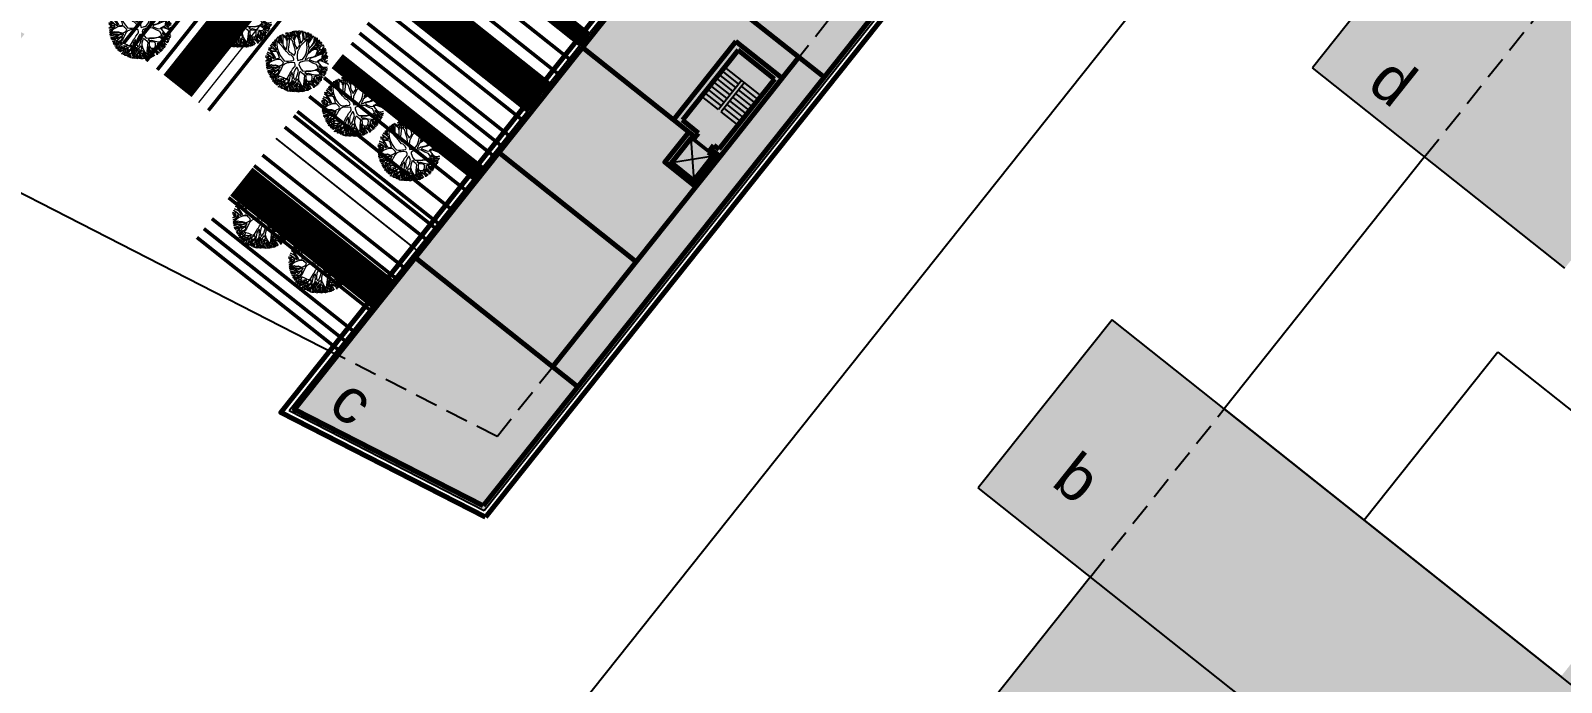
# Model space of a CAD drawing. Header units: metres. Extents: x -664657 to -643449, y -1076720 to -1062383.
# Drawn here: x -657629.3 to -657543.8, y -1068329.4 to -1068292.9 of the extents above; entities that cross this region are included whole.
import ezdxf

# ---------------------------------------------------------------- set-up
doc = ezdxf.new("R2010")
doc.units = ezdxf.units.M
doc.header["$LTSCALE"] = 0.1
doc.linetypes.add('DASHED', pattern=[19.05, 12.7, -6.35])
doc.layers.get('0').update_dxf_attribs({"color": 8, "lineweight": 9})
for name, color, linetype in [('AA_THER_KOMUNIKACE', 201, 'Continuous'), ('AA_THER_popis', 6, 'Continuous'), ('AA_THER_slabá', 4, 'Continuous'), ('AA_THER_srafy', 52, 'Continuous'), ('AA_THER_ZELEŇ', 53, 'Continuous'), ('AA_THER_čárkovaná', 5, 'DASHED')]:
    doc.layers.add(name, color=color, linetype=linetype)
doc.layers.add('AA_THER_silná', color=1, linetype='Continuous', lineweight=70)
doc.layers.add('AA_THER_STAFAZ', color=252, linetype='Continuous', lineweight=0)
doc.styles.get("Standard").update_dxf_attribs({"font": 'arial.ttf', "width": 0.8})

# ---------------------------------------------------------------- blocks, each defined once
blk = doc.blocks.new('A$C0C461CEA')
for p, q in [((-0.291, 0.473), (-0.326, 0.577)), ((-0.326, 0.577), (-0.279, 0.488)), ((-0.256, 0.522), (-0.284, 0.582)), ((-0.284, 0.582), (-0.25, 0.553)), ((-0.25, 0.553), (-0.251, 0.627)), ((-0.251, 0.627), (-0.205, 0.61)), ((-0.215, 0.587), (-0.164, 0.562)), ((-0.208, 0.57), (-0.215, 0.587)), ((-0.212, 0.536), (-0.208, 0.57)), ((-0.205, 0.61), (-0.205, 0.641)), ((-0.205, 0.641), (-0.143, 0.596)), ((-0.164, 0.562), (-0.163, 0.47)), ((-0.143, 0.596), (-0.108, 0.579)), ((-0.134, 0.562), (-0.138, 0.487)), ((-0.108, 0.579), (-0.136, 0.688)), ((-0.136, 0.688), (-0.031, 0.479)), ((-0.111, 0.544), (-0.134, 0.562)), ((-0.062, 0.681), (-0.084, 0.71)), ((-0.084, 0.71), (-0.025, 0.681)), ((0.086, 0.573), (-0.062, 0.681)), ((-0.025, 0.681), (-0.029, 0.73)), ((-0.029, 0.73), (-0.001, 0.656)), ((0.063, 0.606), (-0.009, 0.765)), ((-0.009, 0.765), (0.101, 0.706)), ((-0.001, 0.656), (0.063, 0.606)), ((0.049, 0.709), (0.1, 0.674)), ((0.071, 0.64), (0.049, 0.709)), ((0.115, 0.58), (0.071, 0.64)), ((0.141, 0.467), (0.086, 0.573)), ((0.101, 0.706), (0.094, 0.804)), ((0.094, 0.804), (0.195, 0.61)), ((0.1, 0.674), (0.148, 0.626)), ((0.154, 0.458), (0.115, 0.58)), ((0.214, 0.725), (0.134, 0.788)), ((0.134, 0.788), (0.212, 0.751)), ((0.148, 0.626), (0.198, 0.54)), ((0.191, 0.795), (0.205, 0.826)), ((0.231, 0.749), (0.191, 0.795)), ((0.195, 0.61), (0.214, 0.725)), ((0.205, 0.826), (0.247, 0.779)), ((0.212, 0.751), (0.231, 0.749)), ((0.212, 0.581), (0.226, 0.644)), ((0.236, 0.499), (0.212, 0.581)), ((0.226, 0.644), (0.236, 0.684)), ((0.236, 0.684), (0.278, 0.625)), ((0.247, 0.779), (0.283, 0.818)), ((0.256, 0.734), (0.28, 0.713)), ((0.257, 0.695), (0.256, 0.734)), ((0.272, 0.676), (0.257, 0.695)), ((0.278, 0.625), (0.267, 0.543)), ((0.291, 0.657), (0.272, 0.676)), ((0.283, 0.818), (0.273, 0.766)), ((0.273, 0.766), (0.303, 0.735)), ((0.28, 0.713), (0.29, 0.678)), ((0.29, 0.678), (0.291, 0.657)), ((0.298, 0.594), (0.316, 0.668)), ((0.299, 0.519), (0.298, 0.594)), ((0.359, 0.578), (0.299, 0.519)), ((0.303, 0.735), (0.335, 0.855)), ((0.316, 0.668), (0.354, 0.641)), ((0.392, 0.572), (0.318, 0.477)), ((0.335, 0.855), (0.332, 0.706)), ((0.332, 0.706), (0.398, 0.641)), ((0.354, 0.641), (0.373, 0.618)), ((0.373, 0.618), (0.359, 0.578)), ((0.448, 0.732), (0.381, 0.832)), ((0.381, 0.832), (0.473, 0.745)), ((0.469, 0.501), (0.392, 0.572)), ((0.398, 0.641), (0.448, 0.732)), ((0.419, 0.639), (0.417, 0.618)), ((0.417, 0.618), (0.449, 0.568)), ((0.438, 0.663), (0.419, 0.639)), ((0.471, 0.697), (0.438, 0.663)), ((0.449, 0.568), (0.492, 0.518)), ((0.483, 0.777), (0.463, 0.845)), ((0.463, 0.845), (0.503, 0.812)), ((0.482, 0.682), (0.471, 0.697)), ((0.473, 0.745), (0.483, 0.777)), ((0.492, 0.669), (0.482, 0.682)), ((0.49, 0.711), (0.491, 0.762)), ((0.505, 0.682), (0.49, 0.711)), ((0.491, 0.762), (0.519, 0.739)), ((0.503, 0.634), (0.492, 0.669)), ((0.503, 0.812), (0.541, 0.849)), ((0.512, 0.575), (0.503, 0.634)), ((0.518, 0.634), (0.505, 0.682)), ((0.511, 0.491), (0.512, 0.575)), ((0.519, 0.739), (0.518, 0.634)), ((0.541, 0.849), (0.523, 0.775)), ((0.523, 0.775), (0.552, 0.829)), ((0.53, 0.531), (0.539, 0.622)), ((0.539, 0.622), (0.547, 0.66)), ((0.544, 0.723), (0.568, 0.689)), ((0.547, 0.66), (0.544, 0.723)), ((0.552, 0.829), (0.55, 0.733)), ((0.55, 0.733), (0.572, 0.716)), ((0.562, 0.609), (0.551, 0.471)), ((0.568, 0.689), (0.562, 0.609)), ((0.572, 0.716), (0.592, 0.82)), ((0.581, 0.563), (0.574, 0.456)), ((0.6, 0.66), (0.581, 0.563)), ((0.592, 0.82), (0.599, 0.69)), ((0.599, 0.69), (0.656, 0.641)), ((0.629, 0.644), (0.6, 0.66)), ((0.732, 0.619), (0.623, 0.824)), ((0.623, 0.824), (0.721, 0.691)), ((0.699, 0.587), (0.629, 0.644)), ((0.656, 0.641), (0.716, 0.594)), ((0.735, 0.569), (0.699, 0.587)), ((0.716, 0.594), (0.732, 0.619)), ((0.721, 0.691), (0.725, 0.772)), ((0.725, 0.772), (0.739, 0.638)), ((0.736, 0.502), (0.735, 0.569)), ((0.739, 0.638), (0.773, 0.691)), ((0.756, 0.617), (0.75, 0.55)), ((0.785, 0.647), (0.756, 0.617)), ((0.773, 0.691), (0.762, 0.79)), ((0.762, 0.79), (0.78, 0.708)), ((0.78, 0.708), (0.782, 0.71)), ((0.782, 0.71), (0.826, 0.755)), ((0.811, 0.549), (0.785, 0.647)), ((0.826, 0.755), (0.807, 0.687)), ((0.807, 0.687), (0.84, 0.599)), ((0.84, 0.599), (0.888, 0.613)), ((1.024, 0.679), (0.847, 0.53)), ((0.888, 0.613), (0.897, 0.711)), ((0.897, 0.711), (0.915, 0.627)), ((0.915, 0.627), (1.024, 0.679)), ((1.039, 0.454), (1.103, 0.589)), ((1.103, 0.589), (1.074, 0.465)), ((1.137, 0.506), (1.166, 0.562)), ((1.166, 0.562), (1.164, 0.508)), ((-0.493, -0.002), (-0.644, 0.041)), ((-0.644, 0.041), (-0.485, 0.03)), ((-0.635, 0.101), (-0.551, 0.117)), ((-0.519, 0.086), (-0.635, 0.101)), ((-0.612, 0.165), (-0.577, 0.172)), ((-0.557, 0.142), (-0.612, 0.165)), ((-0.577, 0.172), (-0.583, 0.229)), ((-0.583, 0.229), (-0.536, 0.174)), ((-0.551, 0.117), (-0.557, 0.142)), ((-0.526, 0.187), (-0.556, 0.247)), ((-0.556, 0.247), (-0.505, 0.187)), ((-0.495, 0.221), (-0.55, 0.309)), ((-0.55, 0.309), (-0.495, 0.256)), ((-0.536, 0.174), (-0.526, 0.187)), ((-0.509, 0.126), (-0.526, 0.126)), ((-0.526, 0.126), (-0.492, 0.08)), ((-0.485, 0.03), (-0.519, 0.086)), ((-0.416, 0.057), (-0.509, 0.126)), ((-0.505, 0.187), (-0.335, 0.163)), ((-0.436, 0.238), (-0.503, 0.376)), ((-0.503, 0.376), (-0.397, 0.235)), ((-0.495, 0.256), (-0.436, 0.238)), ((-0.415, 0.205), (-0.495, 0.221)), ((-0.492, 0.08), (-0.453, 0.038)), ((-0.394, 0.371), (-0.482, 0.412)), ((-0.482, 0.412), (-0.394, 0.388)), ((-0.444, 0.15), (-0.46, 0.141)), ((-0.46, 0.141), (-0.318, -0.013)), ((-0.453, 0.038), (-0.411, 0.003)), ((-0.353, 0.149), (-0.444, 0.15)), ((-0.394, 0.388), (-0.424, 0.459)), ((-0.424, 0.459), (-0.372, 0.399)), ((-0.354, -0.026), (-0.416, 0.057)), ((-0.335, 0.163), (-0.415, 0.205)), ((-0.411, 0.003), (-0.354, -0.026)), ((-0.397, 0.235), (-0.263, 0.181)), ((-0.256, 0.32), (-0.394, 0.371)), ((-0.386, 0.487), (-0.377, 0.497)), ((-0.28, 0.452), (-0.386, 0.487)), ((-0.377, 0.497), (-0.291, 0.473)), ((-0.372, 0.399), (-0.265, 0.347)), ((-0.273, 0.155), (-0.353, 0.149)), ((-0.209, 0.421), (-0.28, 0.452)), ((-0.279, 0.488), (-0.209, 0.448)), ((-0.191, 0.121), (-0.273, 0.155)), ((-0.265, 0.347), (-0.176, 0.312)), ((-0.263, 0.181), (-0.194, 0.167)), ((-0.207, 0.472), (-0.256, 0.522)), ((-0.174, 0.275), (-0.256, 0.32)), ((-0.186, 0.48), (-0.212, 0.536)), ((-0.209, 0.448), (-0.207, 0.472)), ((-0.194, 0.381), (-0.209, 0.421)), ((-0.162, 0.346), (-0.194, 0.381)), ((-0.194, 0.167), (-0.145, 0.146)), ((-0.099, 0.096), (-0.191, 0.121)), ((-0.163, 0.47), (-0.186, 0.48)), ((-0.176, 0.312), (-0.162, 0.346)), ((-0.142, 0.224), (-0.174, 0.275)), ((-0.157, 0.436), (-0.114, 0.321)), ((-0.081, 0.391), (-0.157, 0.436)), ((-0.145, 0.146), (-0.114, 0.159)), ((-0.114, 0.159), (-0.142, 0.224)), ((-0.138, 0.487), (-0.095, 0.443)), ((-0.114, 0.321), (-0.04, 0.095)), ((-0.084, 0.536), (-0.111, 0.544)), ((-0.05, 0.048), (-0.099, 0.096)), ((-0.095, 0.443), (-0.013, 0.385)), ((-0.05, 0.471), (-0.084, 0.536)), ((0.012, 0.333), (-0.081, 0.391)), ((-0.013, 0.385), (-0.05, 0.471)), ((0, -0.086), (-0.05, 0.048)), ((-0.04, 0.095), (0.101, -0.11)), ((-0.031, 0.479), (0.019, 0.379)), ((0.154, 0.269), (0.012, 0.333)), ((0.019, 0.379), (0.096, 0.349)), ((0.096, 0.349), (0.175, 0.322)), ((0.175, 0.322), (0.141, 0.467)), ((0.193, 0.345), (0.154, 0.458)), ((0.266, 0.178), (0.154, 0.269)), ((0.24, 0.295), (0.193, 0.345)), ((0.198, 0.54), (0.234, 0.438)), ((0.234, 0.438), (0.258, 0.367)), ((0.281, 0.388), (0.236, 0.499)), ((0.308, 0.222), (0.24, 0.295)), ((0.258, 0.367), (0.296, 0.309)), ((0.364, 0.065), (0.266, 0.178)), ((0.267, 0.543), (0.281, 0.388)), ((0.296, 0.309), (0.308, 0.222)), ((0.314, 0.414), (0.309, 0.363)), ((0.309, 0.363), (0.334, 0.286)), ((0.318, 0.477), (0.314, 0.414)), ((0.334, 0.286), (0.348, 0.221)), ((0.348, 0.221), (0.354, 0.16)), ((0.354, 0.16), (0.409, 0.103)), ((0.435, -0.079), (0.364, 0.065)), ((0.409, 0.103), (0.439, 0.053)), ((0.439, 0.053), (0.476, 0.01)), ((0.532, 0.422), (0.469, 0.501)), ((0.476, 0.01), (0.498, 0.096)), ((0.485, 0.148), (0.513, 0.258)), ((0.498, 0.096), (0.485, 0.148)), ((0.492, 0.518), (0.511, 0.491)), ((0.513, 0.258), (0.54, 0.324)), ((0.588, 0.099), (0.514, -0.053)), ((0.551, 0.471), (0.53, 0.531)), ((0.54, 0.324), (0.532, 0.422)), ((0.534, 0.218), (0.533, 0.155)), ((0.533, 0.155), (0.567, 0.153)), ((0.551, 0.283), (0.534, 0.218)), ((0.571, 0.374), (0.551, 0.283)), ((0.567, 0.153), (0.619, 0.192)), ((0.574, 0.456), (0.571, 0.374)), ((0.726, 0.197), (0.588, 0.099)), ((0.619, 0.192), (0.694, 0.255)), ((0.694, 0.255), (0.731, 0.289)), ((0.834, 0.289), (0.726, 0.197)), ((0.731, 0.289), (0.76, 0.363)), ((0.738, 0.409), (0.736, 0.502)), ((0.76, 0.363), (0.738, 0.409)), ((0.75, 0.55), (0.759, 0.494)), ((0.759, 0.494), (0.811, 0.549)), ((0.772, 0.454), (0.768, 0.41)), ((0.768, 0.41), (0.8, 0.37)), ((0.847, 0.53), (0.772, 0.454)), ((0.8, 0.37), (0.955, 0.401)), ((0.992, 0.29), (0.834, 0.289)), ((0.943, 0.354), (0.922, 0.336)), ((0.922, 0.336), (0.992, 0.342)), ((0.934, -0.024), (0.985, 0.138)), ((0.983, 0.384), (0.943, 0.354)), ((0.955, 0.401), (1.039, 0.454)), ((0.99, 0.078), (0.966, -0.017)), ((1.022, 0.404), (0.983, 0.384)), ((0.985, 0.138), (0.99, 0.219)), ((0.99, 0.219), (0.992, 0.29)), ((1.029, 0.181), (0.99, 0.078)), ((0.992, 0.342), (1.008, 0.359)), ((1.008, 0.359), (1.022, 0.404)), ((1.019, 0.28), (1.014, 0.25)), ((1.014, 0.25), (1.022, 0.223)), ((1.04, 0.305), (1.019, 0.28)), ((1.022, 0.223), (1.057, 0.251)), ((1.054, 0.196), (1.029, 0.181)), ((1.065, 0.28), (1.04, 0.305)), ((1.06, 0.421), (1.046, 0.396)), ((1.046, 0.396), (1.046, 0.37)), ((1.046, 0.37), (1.102, 0.394)), ((1.161, 0.247), (1.054, 0.196)), ((1.057, 0.251), (1.11, 0.266)), ((1.085, 0.438), (1.06, 0.421)), ((1.064, -0.035), (1.15, 0.081)), ((1.084, 0.364), (1.065, 0.329)), ((1.065, 0.329), (1.216, 0.353)), ((1.11, 0.266), (1.065, 0.28)), ((1.074, 0.465), (1.137, 0.506)), ((1.151, 0.377), (1.084, 0.364)), ((1.117, 0.447), (1.085, 0.438)), ((1.115, 0.327), (1.094, 0.318)), ((1.094, 0.318), (1.123, 0.272)), ((1.102, 0.394), (1.117, 0.447)), ((1.157, 0.334), (1.115, 0.327)), ((1.123, 0.272), (1.221, 0.303)), ((1.154, 0.472), (1.142, 0.409)), ((1.142, 0.409), (1.193, 0.416)), ((1.15, 0.081), (1.193, 0.151)), ((1.216, 0.393), (1.151, 0.377)), ((1.213, 0.508), (1.154, 0.472)), ((1.223, 0.332), (1.157, 0.334)), ((1.207, 0.21), (1.161, 0.247)), ((1.164, 0.508), (1.213, 0.508)), ((1.221, 0.277), (1.173, 0.268)), ((1.173, 0.268), (1.209, 0.239)), ((1.184, 0.044), (1.176, -0.007)), ((1.242, 0.072), (1.184, 0.044)), ((1.201, 0.118), (1.192, 0.06)), ((1.192, 0.06), (1.242, 0.105)), ((1.193, 0.416), (1.206, 0.47)), ((1.193, 0.151), (1.207, 0.21)), ((1.249, 0.194), (1.201, 0.132)), ((1.201, 0.132), (1.201, 0.118)), ((1.206, 0.47), (1.232, 0.441)), ((1.209, 0.239), (1.221, 0.277)), ((1.216, 0.353), (1.216, 0.393)), ((1.221, 0.303), (1.223, 0.332)), ((1.232, 0.441), (1.276, 0.429)), ((1.265, 0.299), (1.236, 0.242)), ((1.236, 0.242), (1.263, 0.236)), ((1.276, 0.429), (1.239, 0.399)), ((1.239, 0.399), (1.239, 0.378)), ((1.239, 0.378), (1.266, 0.383)), ((1.242, 0.105), (1.277, 0.128)), ((1.297, 0.051), (1.242, 0.072)), ((1.268, 0.179), (1.249, 0.194)), ((1.263, 0.236), (1.379, 0.275)), ((1.336, 0.335), (1.265, 0.299)), ((1.266, 0.383), (1.281, 0.398)), ((1.314, 0.169), (1.268, 0.179)), ((1.308, 0.383), (1.275, 0.358)), ((1.275, 0.358), (1.336, 0.335)), ((1.294, 0.108), (1.276, 0.086)), ((1.276, 0.086), (1.305, 0.077)), ((1.277, 0.128), (1.319, 0.158)), ((1.281, 0.398), (1.308, 0.383)), ((1.411, 0.18), (1.289, 0.213)), ((1.289, 0.213), (1.317, 0.184)), ((1.327, 0.131), (1.294, 0.108)), ((1.347, 0.037), (1.297, 0.051)), ((1.379, 0.275), (1.301, 0.236)), ((1.301, 0.236), (1.411, 0.18)), ((1.305, 0.077), (1.384, 0.138)), ((1.319, 0.158), (1.314, 0.169)), ((1.317, 0.184), (1.443, 0.155)), ((1.367, 0.149), (1.327, 0.131)), ((1.443, 0.155), (1.34, 0.081)), ((1.34, 0.081), (1.406, 0.061)), ((1.386, 0.006), (1.347, 0.037)), ((1.384, 0.138), (1.367, 0.149)), ((1.367, -0.026), (1.386, 0.006)), ((1.421, 0.016), (1.398, -0.011)), ((1.406, 0.061), (1.454, 0.109)), ((1.495, 0.013), (1.421, 0.016)), ((1.454, 0.109), (1.431, 0.05)), ((1.431, 0.05), (1.495, 0.013)), ((-0.722, -0.374), (-0.67, -0.354)), ((-0.605, -0.381), (-0.722, -0.374)), ((-0.721, -0.288), (-0.583, -0.227)), ((-0.67, -0.354), (-0.721, -0.288)), ((-0.671, -0.512), (-0.715, -0.477)), ((-0.715, -0.477), (-0.643, -0.483)), ((-0.705, -0.422), (-0.705, -0.403)), ((-0.705, -0.403), (-0.475, -0.468)), ((-0.602, -0.457), (-0.705, -0.422)), ((-0.701, -0.157), (-0.672, -0.144)), ((-0.634, -0.167), (-0.701, -0.157)), ((-0.672, -0.144), (-0.697, -0.115)), ((-0.697, -0.115), (-0.649, -0.134)), ((-0.697, -0.539), (-0.671, -0.512)), ((-0.651, -0.541), (-0.697, -0.539)), ((-0.599, -0.118), (-0.687, -0.081)), ((-0.687, -0.081), (-0.582, -0.108)), ((-0.508, -0.101), (-0.659, -0.004)), ((-0.659, -0.004), (-0.5, -0.057)), ((-0.49, -0.229), (-0.658, -0.302)), ((-0.658, -0.302), (-0.588, -0.343)), ((-0.643, -0.564), (-0.651, -0.541)), ((-0.649, -0.134), (-0.599, -0.118)), ((-0.643, -0.483), (-0.602, -0.457)), ((-0.583, -0.227), (-0.634, -0.167)), ((-0.561, -0.129), (-0.611, -0.142)), ((-0.611, -0.142), (-0.575, -0.175)), ((-0.562, -0.478), (-0.608, -0.497)), ((-0.608, -0.497), (-0.603, -0.545)), ((-0.429, -0.459), (-0.605, -0.381)), ((-0.603, -0.545), (-0.555, -0.54)), ((-0.588, -0.343), (-0.459, -0.411)), ((-0.582, -0.108), (-0.544, -0.105)), ((-0.575, -0.175), (-0.552, -0.204)), ((-0.439, -0.537), (-0.569, -0.566)), ((-0.528, -0.49), (-0.562, -0.478)), ((-0.519, -0.137), (-0.561, -0.129)), ((-0.555, -0.54), (-0.523, -0.534)), ((-0.552, -0.204), (-0.506, -0.197)), ((-0.544, -0.105), (-0.508, -0.101)), ((-0.5, -0.512), (-0.528, -0.49)), ((-0.523, -0.534), (-0.5, -0.512)), ((-0.491, -0.179), (-0.519, -0.137)), ((-0.506, -0.197), (-0.448, -0.22)), ((-0.5, -0.057), (-0.412, -0.054)), ((-0.412, -0.054), (-0.493, -0.002)), ((-0.33, -0.078), (-0.491, -0.12)), ((-0.491, -0.12), (-0.481, -0.145)), ((-0.444, -0.203), (-0.491, -0.179)), ((-0.465, -0.267), (-0.49, -0.229)), ((-0.481, -0.145), (-0.435, -0.149)), ((-0.475, -0.468), (-0.429, -0.459)), ((-0.431, -0.251), (-0.465, -0.267)), ((-0.459, -0.411), (-0.383, -0.446)), ((-0.448, -0.22), (-0.444, -0.203)), ((-0.274, -0.489), (-0.439, -0.537)), ((-0.435, -0.149), (-0.35, -0.207)), ((-0.402, -0.266), (-0.431, -0.251)), ((-0.281, -0.328), (-0.402, -0.266)), ((-0.383, -0.446), (-0.284, -0.456)), ((-0.35, -0.207), (-0.2, -0.314)), ((-0.208, -0.104), (-0.33, -0.078)), ((-0.318, -0.013), (-0.221, -0.06)), ((-0.284, -0.456), (-0.182, -0.436)), ((-0.167, -0.411), (-0.281, -0.328)), ((-0.099, -0.448), (-0.274, -0.489)), ((-0.221, -0.06), (-0.118, -0.072)), ((-0.023, -0.134), (-0.208, -0.104)), ((-0.2, -0.314), (-0.141, -0.358)), ((-0.182, -0.436), (-0.167, -0.411)), ((-0.141, -0.358), (-0.098, -0.387)), ((-0.118, -0.072), (-0.051, -0.067)), ((0.06, -0.41), (-0.099, -0.448)), ((-0.098, -0.387), (-0.025, -0.371)), ((-0.051, -0.067), (0, -0.086)), ((-0.025, -0.371), (0.046, -0.318)), ((0.101, -0.19), (-0.023, -0.134)), ((0.046, -0.318), (0.128, -0.29)), ((0.101, -0.37), (0.06, -0.41)), ((0.101, -0.11), (0.215, -0.18)), ((0.147, -0.271), (0.101, -0.19)), ((0.202, -0.337), (0.101, -0.37)), ((0.128, -0.29), (0.147, -0.271)), ((0.284, -0.347), (0.202, -0.337)), ((0.215, -0.18), (0.302, -0.23)), ((0.215, -0.623), (0.252, -0.551)), ((0.252, -0.551), (0.271, -0.484)), ((0.271, -0.484), (0.295, -0.448)), ((0.301, -0.364), (0.284, -0.347)), ((0.295, -0.448), (0.313, -0.389)), ((0.313, -0.389), (0.301, -0.364)), ((0.302, -0.23), (0.386, -0.241)), ((0.348, -0.481), (0.309, -0.559)), ((0.414, -0.386), (0.348, -0.481)), ((0.386, -0.241), (0.412, -0.157)), ((0.412, -0.132), (0.435, -0.079)), ((0.412, -0.157), (0.412, -0.132)), ((0.482, -0.404), (0.414, -0.386)), ((0.518, -0.429), (0.482, -0.404)), ((0.514, -0.053), (0.492, -0.182)), ((0.492, -0.182), (0.493, -0.246)), ((0.493, -0.246), (0.533, -0.274)), ((0.544, -0.477), (0.518, -0.429)), ((0.533, -0.274), (0.71, -0.29)), ((0.574, -0.561), (0.544, -0.477)), ((0.601, -0.382), (0.587, -0.408)), ((0.587, -0.408), (0.628, -0.487)), ((0.66, -0.39), (0.601, -0.382)), ((0.628, -0.487), (0.7, -0.576)), ((0.74, -0.406), (0.66, -0.39)), ((0.71, -0.29), (0.814, -0.262)), ((0.768, -0.431), (0.74, -0.406)), ((0.831, -0.489), (0.768, -0.431)), ((0.773, -0.347), (0.846, -0.329)), ((0.833, -0.407), (0.773, -0.347)), ((0.814, -0.262), (0.864, -0.159)), ((0.885, -0.552), (0.831, -0.489)), ((0.896, -0.469), (0.833, -0.407)), ((0.846, -0.329), (0.914, -0.295)), ((0.864, -0.159), (0.934, -0.024)), ((0.927, -0.618), (0.885, -0.552)), ((0.987, -0.527), (0.896, -0.469)), ((0.908, -0.119), (0.897, -0.15)), ((0.897, -0.15), (0.901, -0.228)), ((0.901, -0.228), (0.946, -0.198)), ((0.966, -0.017), (0.908, -0.119)), ((0.914, -0.295), (0.987, -0.292)), ((0.946, -0.198), (0.973, -0.127)), ((0.973, -0.127), (1.064, -0.035)), ((1.009, -0.187), (0.98, -0.225)), ((0.98, -0.225), (1.12, -0.297)), ((0.987, -0.292), (1.076, -0.35)), ((1.063, -0.541), (0.987, -0.527)), ((1.026, -0.151), (1.009, -0.187)), ((1.084, -0.067), (1.026, -0.151)), ((1.084, -0.55), (1.063, -0.541)), ((1.076, -0.35), (1.146, -0.402)), ((1.138, -0.047), (1.084, -0.067)), ((1.24, -0.542), (1.084, -0.55)), ((1.12, -0.297), (1.208, -0.294)), ((1.322, -0.346), (1.122, -0.328)), ((1.122, -0.328), (1.314, -0.377)), ((1.225, -0.095), (1.138, -0.047)), ((1.146, -0.366), (1.331, -0.398)), ((1.205, -0.406), (1.146, -0.366)), ((1.146, -0.402), (1.247, -0.462)), ((1.271, -0.556), (1.173, -0.572)), ((1.176, -0.007), (1.277, -0.02)), ((1.293, -0.438), (1.205, -0.406)), ((1.208, -0.294), (1.276, -0.187)), ((1.271, -0.153), (1.225, -0.095)), ((1.231, -0.04), (1.321, -0.091)), ((1.289, -0.041), (1.231, -0.04)), ((1.328, -0.531), (1.24, -0.542)), ((1.247, -0.462), (1.328, -0.531)), ((1.287, -0.212), (1.256, -0.26)), ((1.256, -0.26), (1.262, -0.288)), ((1.262, -0.288), (1.356, -0.236)), ((1.276, -0.187), (1.271, -0.153)), ((1.32, -0.545), (1.271, -0.556)), ((1.277, -0.02), (1.367, -0.026)), ((1.324, -0.116), (1.277, -0.096)), ((1.277, -0.096), (1.303, -0.157)), ((1.318, -0.192), (1.287, -0.212)), ((1.346, -0.047), (1.289, -0.041)), ((1.35, -0.423), (1.293, -0.438)), ((1.394, -0.229), (1.298, -0.308)), ((1.298, -0.308), (1.389, -0.301)), ((1.303, -0.157), (1.324, -0.116)), ((1.308, -0.455), (1.382, -0.454)), ((1.323, -0.478), (1.308, -0.455)), ((1.314, -0.377), (1.526, -0.421)), ((1.356, -0.236), (1.318, -0.192)), ((1.362, -0.62), (1.32, -0.545)), ((1.321, -0.091), (1.346, -0.047)), ((1.436, -0.382), (1.322, -0.346)), ((1.367, -0.498), (1.323, -0.478)), ((1.331, -0.398), (1.35, -0.423)), ((1.347, -0.14), (1.333, -0.161)), ((1.333, -0.161), (1.36, -0.194)), ((1.439, -0.334), (1.334, -0.329)), ((1.334, -0.329), (1.521, -0.375)), ((1.374, -0.053), (1.346, -0.093)), ((1.346, -0.093), (1.374, -0.091)), ((1.368, -0.148), (1.347, -0.14)), ((1.374, -0.091), (1.353, -0.129)), ((1.353, -0.129), (1.41, -0.147)), ((1.36, -0.194), (1.389, -0.194)), ((1.492, -0.575), (1.361, -0.539)), ((1.361, -0.539), (1.376, -0.585)), ((1.403, -0.475), (1.367, -0.498)), ((1.4, -0.166), (1.368, -0.148)), ((1.514, -0.029), (1.374, -0.053)), ((1.526, -0.421), (1.375, -0.412)), ((1.375, -0.412), (1.53, -0.449)), ((1.382, -0.454), (1.403, -0.475)), ((1.389, -0.194), (1.421, -0.179)), ((1.389, -0.301), (1.527, -0.295)), ((1.476, -0.191), (1.394, -0.229)), ((1.434, -0.521), (1.395, -0.521)), ((1.395, -0.521), (1.492, -0.575)), ((1.398, -0.011), (1.514, -0.029)), ((1.421, -0.179), (1.4, -0.166)), ((1.41, -0.147), (1.519, -0.094)), ((1.53, -0.449), (1.415, -0.452)), ((1.415, -0.452), (1.445, -0.477)), ((1.519, -0.094), (1.431, -0.145)), ((1.431, -0.145), (1.486, -0.17)), ((1.485, -0.543), (1.434, -0.521)), ((1.521, -0.375), (1.436, -0.382)), ((1.513, -0.369), (1.439, -0.334)), ((1.445, -0.477), (1.505, -0.474)), ((1.541, -0.201), (1.476, -0.191)), ((1.505, -0.474), (1.477, -0.522)), ((1.477, -0.522), (1.485, -0.543)), ((1.486, -0.17), (1.527, -0.148)), ((1.527, -0.295), (1.496, -0.321)), ((1.496, -0.321), (1.528, -0.358)), ((1.527, -0.148), (1.511, -0.184)), ((1.511, -0.184), (1.541, -0.201)), ((1.528, -0.358), (1.513, -0.369)), ((-0.537, -0.67), (-0.676, -0.63)), ((-0.676, -0.63), (-0.569, -0.633)), ((-0.67, -0.585), (-0.643, -0.564)), ((-0.628, -0.583), (-0.67, -0.585)), ((-0.639, -0.698), (-0.537, -0.67)), ((-0.507, -0.691), (-0.639, -0.698)), ((-0.569, -0.633), (-0.628, -0.583)), ((-0.54, -0.767), (-0.622, -0.732)), ((-0.622, -0.732), (-0.532, -0.735)), ((-0.483, -0.76), (-0.59, -0.822)), ((-0.59, -0.822), (-0.54, -0.767)), ((-0.569, -0.566), (-0.571, -0.578)), ((-0.571, -0.578), (-0.503, -0.638)), ((-0.568, -0.862), (-0.416, -0.81)), ((-0.457, -0.859), (-0.568, -0.862)), ((-0.532, -0.735), (-0.456, -0.699)), ((-0.519, -0.958), (-0.457, -0.859)), ((-0.458, -0.964), (-0.519, -0.958)), ((-0.456, -0.699), (-0.507, -0.691)), ((-0.503, -0.638), (-0.373, -0.687)), ((-0.374, -0.724), (-0.483, -0.76)), ((-0.463, -0.909), (-0.469, -0.936)), ((-0.469, -0.936), (-0.415, -0.93)), ((-0.446, -0.892), (-0.463, -0.909)), ((-0.456, -0.999), (-0.458, -0.964)), ((-0.402, -0.959), (-0.456, -0.999)), ((-0.388, -0.824), (-0.446, -0.892)), ((-0.416, -0.81), (-0.302, -0.746)), ((-0.415, -0.93), (-0.381, -0.913)), ((-0.275, -0.955), (-0.402, -0.959)), ((-0.396, -1.075), (-0.275, -0.955)), ((-0.237, -0.968), (-0.396, -1.075)), ((-0.329, -0.8), (-0.388, -0.824)), ((-0.381, -0.913), (-0.335, -0.847)), ((-0.302, -0.746), (-0.374, -0.724)), ((-0.373, -0.687), (-0.256, -0.714)), ((-0.36, -1.114), (-0.235, -1.047)), ((-0.322, -0.887), (-0.355, -0.942)), ((-0.355, -0.942), (-0.206, -0.924)), ((-0.255, -1.094), (-0.351, -1.121)), ((-0.335, -0.847), (-0.287, -0.798)), ((-0.287, -0.798), (-0.329, -0.8)), ((-0.283, -0.813), (-0.322, -0.887)), ((-0.221, -0.753), (-0.283, -0.813)), ((-0.267, -1.159), (-0.255, -1.094)), ((-0.256, -0.714), (-0.076, -0.727)), ((-0.222, -1.071), (-0.242, -1.119)), ((-0.105, -0.95), (-0.237, -0.968)), ((-0.235, -1.047), (-0.102, -1.004)), ((-0.142, -1.045), (-0.222, -1.071)), ((-0.092, -0.771), (-0.221, -0.753)), ((-0.206, -0.924), (-0.095, -0.918)), ((-0.172, -1.146), (-0.16, -1.106)), ((-0.16, -1.106), (-0.125, -1.059)), ((-0.125, -1.059), (-0.142, -1.045)), ((-0.098, -1.074), (-0.109, -1.185)), ((-0.078, -0.962), (-0.105, -0.95)), ((-0.102, -1.004), (-0.078, -0.962)), ((-0.075, -1.069), (-0.098, -1.074)), ((-0.095, -0.918), (-0.04, -0.918)), ((-0.004, -0.791), (-0.092, -0.771)), ((-0.076, -0.727), (0.048, -0.713)), ((-0.066, -1.3), (-0.075, -1.069)), ((-0.04, -0.918), (-0.024, -0.869)), ((-0.027, -0.987), (-0.034, -1.08)), ((-0.034, -1.08), (-0.027, -1.189)), ((0.014, -0.86), (-0.027, -0.987)), ((-0.024, -0.869), (-0.002, -0.812)), ((-0.002, -0.812), (-0.004, -0.791)), ((0.055, -0.78), (0.014, -0.86)), ((0.048, -0.713), (0.165, -0.682)), ((0.103, -0.771), (0.055, -0.78)), ((0.102, -1.129), (0.142, -1.04)), ((0.185, -0.745), (0.103, -0.771)), ((0.184, -1.043), (0.122, -1.171)), ((0.142, -1.04), (0.206, -0.982)), ((0.143, -1.221), (0.197, -1.113)), ((0.165, -0.682), (0.215, -0.623)), ((0.246, -0.974), (0.184, -1.043)), ((0.227, -0.745), (0.185, -0.745)), ((0.197, -1.113), (0.23, -1.077)), ((0.206, -0.982), (0.243, -0.953)), ((0.25, -0.786), (0.227, -0.745)), ((0.23, -1.077), (0.246, -0.974)), ((0.243, -0.953), (0.249, -0.862)), ((0.249, -0.862), (0.25, -0.786)), ((0.264, -1.085), (0.258, -1.15)), ((0.277, -0.999), (0.264, -1.085)), ((0.276, -0.629), (0.273, -0.73)), ((0.273, -0.73), (0.303, -0.824)), ((0.309, -0.559), (0.276, -0.629)), ((0.292, -0.925), (0.277, -0.999)), ((0.309, -0.927), (0.292, -0.925)), ((0.294, -1.15), (0.321, -1.112)), ((0.303, -0.824), (0.376, -0.924)), ((0.33, -0.981), (0.309, -0.927)), ((0.321, -1.112), (0.333, -1.053)), ((0.333, -1.053), (0.33, -0.981)), ((0.374, -0.999), (0.362, -1.036)), ((0.362, -1.036), (0.365, -1.114)), ((0.41, -1.033), (0.374, -0.999)), ((0.376, -0.924), (0.427, -1.003)), ((0.444, -1.071), (0.41, -1.033)), ((0.427, -1.003), (0.48, -1.062)), ((0.457, -1.127), (0.444, -1.071)), ((0.48, -1.062), (0.512, -1.16)), ((0.512, -1.16), (0.558, -1.109)), ((0.558, -1.109), (0.631, -1.046)), ((0.627, -0.632), (0.574, -0.561)), ((0.648, -0.697), (0.627, -0.632)), ((0.631, -1.046), (0.693, -0.999)), ((0.706, -0.765), (0.648, -0.697)), ((0.692, -1.098), (0.664, -1.19)), ((0.68, -0.635), (0.71, -0.698)), ((0.723, -0.641), (0.68, -0.635)), ((0.746, -1.013), (0.692, -1.098)), ((0.693, -0.999), (0.75, -0.958)), ((0.7, -0.576), (0.793, -0.643)), ((0.766, -0.864), (0.706, -0.765)), ((0.71, -0.698), (0.771, -0.775)), ((0.755, -0.654), (0.723, -0.641)), ((0.726, -1.085), (0.746, -1.013)), ((0.726, -1.131), (0.726, -1.085)), ((0.766, -1.11), (0.745, -1.173)), ((0.75, -0.958), (0.766, -0.918)), ((0.793, -0.687), (0.755, -0.654)), ((0.766, -0.918), (0.766, -0.864)), ((0.77, -1.152), (0.766, -1.11)), ((0.771, -0.775), (0.873, -0.86)), ((0.789, -0.874), (0.884, -0.921)), ((0.804, -0.903), (0.789, -0.874)), ((0.79, -1.059), (0.793, -1.031)), ((0.802, -1.122), (0.79, -1.059)), ((0.793, -0.643), (0.86, -0.669)), ((0.861, -0.713), (0.793, -0.687)), ((0.793, -1.031), (0.796, -0.994)), ((0.796, -0.994), (0.85, -1.098)), ((0.804, -0.956), (0.804, -0.903)), ((0.813, -0.977), (0.804, -0.956)), ((0.841, -1.024), (0.813, -0.977)), ((0.885, -1.058), (0.841, -1.024)), ((0.85, -1.098), (0.854, -1.157)), ((0.86, -0.669), (0.919, -0.683)), ((0.923, -0.765), (0.861, -0.713)), ((0.873, -0.86), (0.932, -0.9)), ((0.884, -0.921), (0.914, -0.946)), ((0.914, -0.998), (0.885, -1.058)), ((0.903, -1.11), (0.906, -1.064)), ((0.924, -1.139), (0.903, -1.11)), ((0.906, -1.064), (0.934, -1.03)), ((0.914, -0.946), (0.914, -0.998)), ((0.919, -0.683), (0.953, -0.683)), ((0.975, -0.826), (0.923, -0.765)), ((0.953, -0.683), (0.927, -0.618)), ((0.932, -0.9), (0.98, -0.916)), ((0.934, -1.03), (0.94, -1.076)), ((0.939, -0.942), (0.95, -1.023)), ((0.95, -0.942), (0.939, -0.942)), ((0.94, -1.076), (0.939, -1.127)), ((0.943, -0.738), (0.987, -0.729)), ((0.979, -0.769), (0.943, -0.738)), ((0.949, -1.154), (0.955, -1.101)), ((1.04, -0.98), (0.95, -0.942)), ((0.95, -1.023), (1.001, -1.095)), ((0.955, -1.101), (0.983, -1.126)), ((0.973, -0.572), (1.072, -0.589)), ((0.997, -0.622), (0.973, -0.572)), ((1.031, -0.928), (0.975, -0.826)), ((1.005, -0.804), (0.979, -0.769)), ((0.98, -0.916), (1.029, -0.945)), ((0.987, -0.729), (1.026, -0.796)), ((1.018, -0.681), (0.997, -0.622)), ((1.001, -1.095), (1.036, -1.157)), ((1.045, -0.869), (1.005, -0.804)), ((1.087, -0.68), (1.018, -0.681)), ((1.026, -0.796), (1.051, -0.84)), ((1.029, -0.945), (1.031, -0.928)), ((1.032, -1.052), (1.04, -0.98)), ((1.059, -1.178), (1.032, -1.052)), ((1.033, -0.716), (1.053, -0.774)), ((1.078, -0.743), (1.033, -0.716)), ((1.075, -0.925), (1.045, -0.869)), ((1.05, -0.921), (1.086, -0.98)), ((1.051, -0.97), (1.05, -0.921)), ((1.051, -0.84), (1.075, -0.882)), ((1.086, -0.98), (1.051, -0.97)), ((1.053, -0.774), (1.127, -0.856)), ((1.059, -1.012), (1.058, -1.092)), ((1.058, -1.092), (1.075, -1.163)), ((1.08, -1.009), (1.059, -1.012)), ((1.072, -0.589), (1.119, -0.642)), ((1.075, -0.882), (1.075, -0.925)), ((1.111, -0.744), (1.078, -0.743)), ((1.097, -1.037), (1.08, -1.009)), ((1.259, -1.006), (1.085, -0.865)), ((1.085, -0.865), (1.242, -1.046)), ((1.085, -1.069), (1.097, -1.037)), ((1.092, -1.167), (1.085, -1.069)), ((1.171, -0.679), (1.087, -0.68)), ((1.098, -0.94), (1.107, -0.921)), ((1.105, -0.963), (1.098, -0.94)), ((1.099, -0.713), (1.174, -0.717)), ((1.139, -0.759), (1.099, -0.713)), ((1.115, -1.083), (1.103, -1.165)), ((1.156, -0.996), (1.105, -0.963)), ((1.107, -0.921), (1.156, -0.965)), ((1.151, -0.786), (1.111, -0.744)), ((1.155, -1.127), (1.115, -1.083)), ((1.119, -0.642), (1.171, -0.679)), ((1.127, -0.856), (1.163, -0.878)), ((1.135, -0.61), (1.181, -0.601)), ((1.169, -0.658), (1.135, -0.61)), ((1.193, -0.78), (1.139, -0.759)), ((1.192, -1.097), (1.14, -1.053)), ((1.14, -1.053), (1.155, -1.127)), ((1.217, -0.83), (1.151, -0.786)), ((1.156, -0.965), (1.156, -0.996)), ((1.163, -0.878), (1.239, -0.897)), ((1.218, -0.683), (1.169, -0.658)), ((1.173, -0.572), (1.345, -0.623)), ((1.174, -0.717), (1.193, -0.78)), ((1.181, -0.601), (1.228, -0.603)), ((1.242, -1.046), (1.185, -0.992)), ((1.185, -0.992), (1.213, -1.063)), ((1.249, -0.922), (1.189, -0.924)), ((1.189, -0.924), (1.265, -0.987)), ((1.213, -1.063), (1.192, -1.097)), ((1.239, -0.897), (1.217, -0.83)), ((1.262, -0.674), (1.218, -0.683)), ((1.22, -0.716), (1.225, -0.775)), ((1.246, -0.741), (1.22, -0.716)), ((1.225, -0.775), (1.289, -0.835)), ((1.228, -0.603), (1.262, -0.674)), ((1.293, -0.863), (1.24, -0.831)), ((1.24, -0.831), (1.264, -0.903)), ((1.269, -0.792), (1.246, -0.741)), ((1.281, -0.953), (1.249, -0.922)), ((1.265, -0.987), (1.259, -1.006)), ((1.264, -0.903), (1.302, -0.93)), ((1.339, -0.652), (1.266, -0.621)), ((1.266, -0.621), (1.279, -0.67)), ((1.292, -0.73), (1.269, -0.733)), ((1.269, -0.733), (1.293, -0.833)), ((1.289, -0.835), (1.269, -0.792)), ((1.279, -0.67), (1.304, -0.696)), ((1.302, -0.93), (1.281, -0.953)), ((1.314, -0.791), (1.292, -0.73)), ((1.293, -0.833), (1.345, -0.856)), ((1.327, -0.913), (1.293, -0.863)), ((1.304, -0.696), (1.367, -0.69)), ((1.366, -0.826), (1.314, -0.791)), ((1.345, -0.856), (1.318, -0.856)), ((1.318, -0.856), (1.327, -0.913)), ((1.351, -0.74), (1.321, -0.736)), ((1.321, -0.736), (1.366, -0.826)), ((1.367, -0.69), (1.339, -0.652)), ((1.345, -0.623), (1.362, -0.62)), ((1.406, -0.775), (1.351, -0.74)), ((1.404, -0.631), (1.364, -0.641)), ((1.364, -0.641), (1.432, -0.706)), ((1.376, -0.585), (1.48, -0.613)), ((1.432, -0.706), (1.386, -0.715)), ((1.386, -0.715), (1.406, -0.775)), ((1.457, -0.664), (1.404, -0.631)), ((1.461, -0.634), (1.444, -0.636)), ((1.444, -0.636), (1.457, -0.664)), ((1.48, -0.613), (1.461, -0.634)), ((-0.351, -1.121), (-0.36, -1.114)), ((-0.305, -1.172), (-0.267, -1.159)), ((-0.305, -1.187), (-0.305, -1.172)), ((-0.273, -1.193), (-0.305, -1.187)), ((-0.254, -1.22), (-0.273, -1.193)), ((-0.227, -1.182), (-0.254, -1.22)), ((-0.242, -1.119), (-0.248, -1.151)), ((-0.248, -1.151), (-0.172, -1.146)), ((-0.189, -1.184), (-0.227, -1.182)), ((-0.141, -1.15), (-0.193, -1.224)), ((-0.193, -1.224), (-0.189, -1.184)), ((-0.146, -1.278), (-0.141, -1.15)), ((-0.125, -1.278), (-0.146, -1.278)), ((-0.109, -1.185), (-0.125, -1.278)), ((-0.041, -1.296), (-0.066, -1.3)), ((-0.029, -1.216), (-0.041, -1.296)), ((-0.006, -1.273), (-0.029, -1.216)), ((-0.027, -1.189), (0.003, -1.241)), ((-0.005, -1.34), (-0.006, -1.273)), ((0.016, -1.281), (-0.005, -1.34)), ((0.003, -1.241), (0.022, -1.26)), ((0.029, -1.341), (0.016, -1.281)), ((0.022, -1.26), (0.051, -1.215)), ((0.052, -1.345), (0.029, -1.341)), ((0.051, -1.215), (0.056, -1.171)), ((0.053, -1.265), (0.052, -1.345)), ((0.097, -1.194), (0.053, -1.265)), ((0.056, -1.171), (0.102, -1.129)), ((0.072, -1.268), (0.097, -1.194)), ((0.075, -1.366), (0.072, -1.268)), ((0.094, -1.366), (0.075, -1.366)), ((0.102, -1.252), (0.094, -1.366)), ((0.122, -1.171), (0.102, -1.252)), ((0.128, -1.374), (0.143, -1.221)), ((0.149, -1.374), (0.128, -1.374)), ((0.183, -1.225), (0.149, -1.374)), ((0.207, -1.153), (0.183, -1.225)), ((0.2, -1.386), (0.217, -1.3)), ((0.206, -1.388), (0.2, -1.386)), ((0.229, -1.342), (0.206, -1.388)), ((0.232, -1.127), (0.207, -1.153)), ((0.217, -1.3), (0.228, -1.245)), ((0.219, -1.203), (0.227, -1.18)), ((0.228, -1.245), (0.219, -1.203)), ((0.227, -1.18), (0.232, -1.127)), ((0.233, -1.402), (0.229, -1.342)), ((0.263, -1.398), (0.233, -1.402)), ((0.258, -1.15), (0.261, -1.188)), ((0.261, -1.188), (0.267, -1.213)), ((0.264, -1.316), (0.263, -1.398)), ((0.284, -1.234), (0.264, -1.316)), ((0.267, -1.213), (0.294, -1.15)), ((0.279, -1.392), (0.297, -1.24)), ((0.294, -1.391), (0.279, -1.392)), ((0.325, -1.162), (0.284, -1.234)), ((0.347, -1.25), (0.294, -1.391)), ((0.297, -1.24), (0.34, -1.156)), ((0.34, -1.156), (0.325, -1.162)), ((0.338, -1.397), (0.36, -1.309)), ((0.355, -1.395), (0.338, -1.397)), ((0.36, -1.309), (0.347, -1.25)), ((0.377, -1.342), (0.355, -1.395)), ((0.365, -1.114), (0.382, -1.166)), ((0.403, -1.357), (0.377, -1.342)), ((0.382, -1.166), (0.395, -1.216)), ((0.395, -1.216), (0.4, -1.254)), ((0.4, -1.254), (0.409, -1.275)), ((0.406, -1.411), (0.403, -1.357)), ((0.432, -1.344), (0.406, -1.411)), ((0.409, -1.275), (0.423, -1.315)), ((0.418, -1.245), (0.443, -1.184)), ((0.423, -1.315), (0.418, -1.245)), ((0.42, -1.407), (0.432, -1.344)), ((0.46, -1.398), (0.42, -1.407)), ((0.443, -1.184), (0.457, -1.127)), ((0.48, -1.148), (0.458, -1.192)), ((0.458, -1.192), (0.465, -1.255)), ((0.486, -1.253), (0.46, -1.398)), ((0.465, -1.255), (0.5, -1.209)), ((0.477, -1.394), (0.493, -1.337)), ((0.494, -1.396), (0.477, -1.394)), ((0.5, -1.209), (0.48, -1.148)), ((0.482, -1.299), (0.513, -1.24)), ((0.493, -1.337), (0.482, -1.299)), ((0.513, -1.215), (0.486, -1.253)), ((0.539, -1.269), (0.494, -1.396)), ((0.513, -1.24), (0.513, -1.215)), ((0.527, -1.399), (0.541, -1.319)), ((0.544, -1.397), (0.527, -1.399)), ((0.564, -1.133), (0.538, -1.164)), ((0.538, -1.164), (0.551, -1.2)), ((0.541, -1.319), (0.539, -1.269)), ((0.583, -1.338), (0.544, -1.397)), ((0.551, -1.2), (0.555, -1.234)), ((0.555, -1.234), (0.577, -1.28)), ((0.596, -1.13), (0.564, -1.133)), ((0.577, -1.28), (0.61, -1.247)), ((0.607, -1.407), (0.583, -1.338)), ((0.603, -1.193), (0.596, -1.13)), ((0.598, -1.319), (0.639, -1.264)), ((0.628, -1.352), (0.598, -1.319)), ((0.61, -1.247), (0.603, -1.193)), ((0.637, -1.397), (0.607, -1.407)), ((0.639, -1.264), (0.628, -1.352)), ((0.65, -1.333), (0.637, -1.397)), ((0.687, -1.373), (0.65, -1.333)), ((0.664, -1.19), (0.665, -1.262)), ((0.665, -1.262), (0.678, -1.314)), ((0.678, -1.314), (0.695, -1.358)), ((0.695, -1.358), (0.687, -1.373)), ((0.695, -1.217), (0.726, -1.131)), ((0.724, -1.278), (0.695, -1.217)), ((0.72, -1.371), (0.724, -1.278)), ((0.737, -1.372), (0.72, -1.371)), ((0.751, -1.301), (0.737, -1.372)), ((0.745, -1.173), (0.74, -1.228)), ((0.74, -1.228), (0.746, -1.259)), ((0.746, -1.259), (0.797, -1.349)), ((0.797, -1.349), (0.751, -1.301)), ((0.794, -1.206), (0.77, -1.152)), ((0.797, -1.267), (0.794, -1.206)), ((0.81, -1.334), (0.797, -1.267)), ((0.821, -1.155), (0.802, -1.122)), ((0.825, -1.323), (0.81, -1.334)), ((0.873, -1.249), (0.817, -1.181)), ((0.817, -1.181), (0.817, -1.235)), ((0.817, -1.235), (0.825, -1.323)), ((0.854, -1.157), (0.821, -1.155)), ((0.894, -1.316), (0.873, -1.249)), ((0.88, -1.134), (0.881, -1.188)), ((0.924, -1.173), (0.88, -1.134)), ((0.881, -1.188), (0.919, -1.222)), ((0.913, -1.32), (0.894, -1.316)), ((0.929, -1.257), (0.913, -1.32)), ((0.919, -1.222), (0.924, -1.173)), ((0.939, -1.127), (0.924, -1.139)), ((0.967, -1.269), (0.929, -1.257)), ((0.985, -1.168), (0.949, -1.154)), ((1.007, -1.252), (0.962, -1.21)), ((0.962, -1.21), (0.967, -1.269)), ((0.983, -1.126), (0.985, -1.168)), ((1.044, -1.201), (1.006, -1.17)), ((1.006, -1.17), (1.011, -1.208)), ((1.015, -1.233), (1.007, -1.252)), ((1.011, -1.208), (1.015, -1.233)), ((1.036, -1.157), (1.049, -1.184)), ((1.049, -1.184), (1.044, -1.201)), ((1.075, -1.163), (1.059, -1.178)), ((1.103, -1.165), (1.092, -1.167))]:
    blk.add_line(p, q)

msp = doc.modelspace()

# ---------------------------------------------------------------- hatches: boundary and pattern name
at = {"layer": 'AA_THER_srafy'}
h = msp.add_hatch(color=31, dxfattribs=at)
h.dxf.hatch_style = 1
h.paths.add_polyline_path([(-657572.565, -1068232.062), (-657597.613, -1068212.147), (-657603.837, -1068219.975), (-657578.789, -1068239.89)])
h.paths.add_polyline_path([(-657597.613, -1068212.147), (-657572.565, -1068232.062), (-657571.321, -1068230.497), (-657602.631, -1068205.603), (-657610.099, -1068214.996), (-657603.837, -1068219.975)])
h.paths.add_polyline_path([(-657615.039, -1068234.064), (-657621.301, -1068229.085), (-657628.769, -1068238.478), (-657622.507, -1068243.457)])
h.paths.add_polyline_path([(-657607.211, -1068240.288), (-657615.039, -1068234.064), (-657622.507, -1068243.457), (-657614.679, -1068249.681)])
h.paths.add_polyline_path([(-657586.86, -1068256.468), (-657597.818, -1068247.756), (-657605.287, -1068257.149), (-657594.328, -1068265.861)], flags=16)
h.paths.add_polyline_path([(-657633.709, -1068257.547), (-657639.971, -1068252.568), (-657647.439, -1068261.961), (-657641.177, -1068266.939)])
h.paths.add_polyline_path([(-657605.53, -1068279.951), (-657633.709, -1068257.547), (-657641.177, -1068266.939), (-657612.998, -1068289.344)])
h.paths.add_polyline_path([(-657652.623, -1068281.335), (-657659.886, -1068277.616), (-657667.504, -1068287.197), (-657637.241, -1068302.695), (-657634.702, -1068299.501), (-657657.701, -1068287.723)])
h.paths.add_polyline_path([(-657629.624, -1068293.114), (-657652.623, -1068281.335), (-657657.701, -1068287.723), (-657634.702, -1068299.501)])
h.paths.add_polyline_path([(-657547.838, -1068249.167), (-657557.231, -1068241.699), (-657558.476, -1068243.264), (-657550.649, -1068249.488), (-657603.228, -1068315.619), (-657612.307, -1068310.97), (-657614.846, -1068314.164), (-657603.952, -1068319.743)])
h.paths.add_polyline_path([(-657550.649, -1068249.488), (-657558.476, -1068243.264), (-657612.307, -1068310.97), (-657603.228, -1068315.619)], flags=17)
h = msp.add_hatch(color=31, dxfattribs=at)
h.dxf.hatch_style = 1
h.paths.add_polyline_path([(-657526.521, -1068268.671), (-657532.745, -1068276.498), (-657507.697, -1068296.413), (-657501.473, -1068288.586)])
h.paths.add_polyline_path([(-657526.521, -1068268.671), (-657501.473, -1068288.586), (-657500.229, -1068287.02), (-657531.539, -1068262.126), (-657539.007, -1068271.519), (-657532.745, -1068276.498)])
h.paths.add_polyline_path([(-657543.947, -1068290.588), (-657550.209, -1068285.609), (-657557.677, -1068295.002), (-657551.415, -1068299.981)])
h.paths.add_polyline_path([(-657551.415, -1068299.981), (-657543.587, -1068306.204), (-657536.119, -1068296.811), (-657543.947, -1068290.588)])
h.paths.add_polyline_path([(-657526.726, -1068304.279), (-657534.194, -1068313.672), (-657523.236, -1068322.385), (-657515.768, -1068312.992)], flags=16)
h.paths.add_polyline_path([(-657562.617, -1068314.07), (-657568.879, -1068309.091), (-657576.347, -1068318.484), (-657570.085, -1068323.463)])
h.paths.add_polyline_path([(-657541.906, -1068345.867), (-657534.438, -1068336.474), (-657562.617, -1068314.07), (-657570.085, -1068323.463)])
h.paths.add_polyline_path([(-657581.531, -1068337.859), (-657588.794, -1068334.139), (-657596.412, -1068343.72), (-657566.149, -1068359.218), (-657563.61, -1068356.024), (-657586.609, -1068344.246)])
h.paths.add_polyline_path([(-657581.531, -1068337.859), (-657586.609, -1068344.246), (-657563.61, -1068356.024), (-657558.532, -1068349.637)])
h.paths.add_polyline_path([(-657541.215, -1068367.493), (-657543.754, -1068370.687), (-657532.86, -1068376.266), (-657476.746, -1068305.69), (-657486.139, -1068298.222), (-657487.384, -1068299.788), (-657479.556, -1068306.011), (-657532.136, -1068372.143)])
h.paths.add_polyline_path([(-657532.136, -1068372.143), (-657479.556, -1068306.011), (-657487.384, -1068299.788), (-657541.215, -1068367.493)], flags=16)
h = msp.add_hatch(color=151, dxfattribs=at)
h.dxf.hatch_style = 1
h.paths.add_polyline_path([(-657536.119, -1068296.811), (-657524.917, -1068282.722), (-657532.745, -1068276.498), (-657543.947, -1068290.588)])
h.paths.add_polyline_path([(-657562.258, -1068329.686), (-657570.085, -1068323.463), (-657581.531, -1068337.859), (-657572.452, -1068342.508)])
h = msp.add_hatch(color=41, dxfattribs=at)
h.dxf.hatch_style = 1
h.paths.add_polyline_path([(-657541.906, -1068345.867), (-657562.258, -1068329.686), (-657572.452, -1068342.508), (-657558.532, -1068349.637), (-657563.61, -1068356.024), (-657541.215, -1068367.493), (-657519.746, -1068340.491), (-657540.066, -1068324.335), (-657543.8, -1068329.031), (-657554.79, -1068320.293), (-657534.438, -1068336.474)])

# ---------------------------------------------------------------- linework, layer by layer
at = {"layer": 'AA_THER_KOMUNIKACE'}
msp.add_lwpolyline([(-657602.008, -1068160.737), (-657517.141, -1068228.212), (-657622.494, -1068360.718), (-657707.36, -1068293.243)], close=True, dxfattribs=at)
at = {"layer": 'AA_THER_silná'}
for p, q in [((-657584.962, -1068295.538), (-657594.042, -1068288.318)), ((-657593.373, -1068297.921), (-657598.46, -1068293.876)), ((-657589.887, -1068293.538), (-657593.373, -1068297.921)), ((-657589.761, -1068294.022), (-657592.873, -1068297.935)), ((-657587.304, -1068295.591), (-657589.887, -1068293.538)), ((-657587.726, -1068295.64), (-657589.761, -1068294.022)), ((-657587.304, -1068295.591), (-657586.371, -1068294.417)), ((-657587.726, -1068295.64), (-657590.838, -1068299.553)), ((-657587.304, -1068295.591), (-657590.79, -1068299.975)), ((-657592.159, -1068298.886), (-657593.373, -1068297.921)), ((-657591.973, -1068298.651), (-657592.873, -1068297.935)), ((-657592.512, -1068298.606), (-657593.85, -1068300.289)), ((-657592.284, -1068299.042), (-657592.159, -1068298.886)), ((-657592.159, -1068298.886), (-657591.973, -1068298.651)), ((-657591.298, -1068299.57), (-657591.112, -1068299.336)), ((-657591.112, -1068299.336), (-657590.838, -1068299.553)), ((-657595.457, -1068305.845), (-657603.128, -1068299.747)), ((-657590.79, -1068299.975), (-657592.128, -1068301.658)), ((-657591.423, -1068299.727), (-657591.298, -1068299.57)), ((-657590.868, -1068299.913), (-657590.79, -1068299.975)), ((-657592.128, -1068301.658), (-657600.125, -1068311.716)), ((-657592.128, -1068301.658), (-657592.206, -1068301.596)), ((-657598.716, -1068312.836), (-657607.796, -1068305.617))]:
    msp.add_line(p, q, dxfattribs=at)
for points in [[(-657603.87, -1068320.122), (-657615.309, -1068314.264), (-657557.279, -1068241.277), (-657547.417, -1068249.119)], [(-657604.006, -1068319.49), (-657614.538, -1068314.097), (-657557.199, -1068241.98), (-657548.119, -1068249.199)]]:
    msp.add_lwpolyline(points, close=True, dxfattribs=at)
for points in [[(-657591.298, -1068299.57), (-657590.868, -1068299.913), (-657592.206, -1068301.596), (-657593.85, -1068300.289), (-657592.512, -1068298.606), (-657592.512, -1068298.606)], [(-657591.423, -1068299.727), (-657591.149, -1068299.945), (-657592.238, -1068301.315), (-657593.49, -1068300.319), (-657592.401, -1068298.949), (-657592.284, -1068299.042)]]:
    msp.add_lwpolyline(points, dxfattribs=at)
at = {"layer": 'AA_THER_slabá'}
for p, q in [((-657614.846, -1068314.164), (-657557.231, -1068241.699)), ((-657603.952, -1068319.743), (-657547.838, -1068249.167)), ((-657550.209, -1068285.609), (-657557.677, -1068295.002)), ((-657588.473, -1068296.579), (-657590.508, -1068294.961)), ((-657543.587, -1068306.204), (-657557.677, -1068295.002)), ((-657590.216, -1068296.522), (-657591.155, -1068295.775)), ((-657590.054, -1068296.318), (-657590.993, -1068295.571)), ((-657589.569, -1068295.708), (-657590.863, -1068297.336)), ((-657589.892, -1068296.115), (-657590.832, -1068295.368)), ((-657589.412, -1068295.832), (-657590.707, -1068297.46)), ((-657589.73, -1068295.911), (-657590.67, -1068295.164)), ((-657590.863, -1068297.336), (-657591.802, -1068296.589)), ((-657590.701, -1068297.132), (-657591.641, -1068296.385)), ((-657590.539, -1068296.929), (-657591.479, -1068296.182)), ((-657590.378, -1068296.725), (-657591.317, -1068295.978)), ((-657589.12, -1068297.393), (-657590.059, -1068296.646)), ((-657588.958, -1068297.189), (-657589.897, -1068296.443)), ((-657588.796, -1068296.986), (-657589.736, -1068296.239)), ((-657588.635, -1068296.782), (-657589.574, -1068296.036)), ((-657589.767, -1068298.207), (-657590.707, -1068297.46)), ((-657589.605, -1068298.003), (-657590.545, -1068297.257)), ((-657589.444, -1068297.8), (-657590.383, -1068297.053)), ((-657589.282, -1068297.596), (-657590.221, -1068296.85)), ((-657592.401, -1068298.949), (-657592.238, -1068301.315)), ((-657591.423, -1068299.727), (-657592.284, -1068299.042)), ((-657591.361, -1068299.649), (-657592.222, -1068298.964)), ((-657591.149, -1068299.945), (-657593.49, -1068300.319)), ((-657568.879, -1068309.091), (-657576.347, -1068318.484)), ((-657534.438, -1068336.474), (-657568.879, -1068309.091)), ((-657547.321, -1068310.9), (-657554.79, -1068320.293)), ((-657547.321, -1068310.9), (-657536.332, -1068319.638)), ((-657614.846, -1068314.164), (-657603.952, -1068319.743)), ((-657562.617, -1068314.07), (-657543.8, -1068329.031)), ((-657541.906, -1068345.867), (-657576.347, -1068318.484))]:
    msp.add_line(p, q, dxfattribs=at)
for points in [[(-657634.702, -1068299.501), (-657612.307, -1068310.97)], [(-657551.415, -1068299.981), (-657562.617, -1068314.07)], [(-657570.085, -1068323.463), (-657581.531, -1068337.859)]]:
    msp.add_lwpolyline(points, dxfattribs=at)
at = {"layer": 'AA_THER_ZELEŇ'}
for points, const_width in [([(-657617.829, -1068285.758), (-657624.085, -1068293.626)], 0.2), ([(-657617.404, -1068286.097), (-657623.659, -1068293.965)], 0.2), ([(-657616.57, -1068286.76), (-657622.826, -1068294.627)], 0.2), ([(-657615.952, -1068287.251), (-657622.207, -1068295.119)], 0.2), ([(-657614.821, -1068288.15), (-657621.077, -1068296.018)], 2), ([(-657598.347, -1068293.412), (-657606.215, -1068287.157)], 1), ([(-657599.212, -1068294.499), (-657607.08, -1068288.244)], 0.2), ([(-657613.645, -1068289.085), (-657619.901, -1068296.953)], 0.08), ([(-657599.857, -1068295.311), (-657607.725, -1068289.055)], 0.2), ([(-657613.096, -1068289.521), (-657619.352, -1068297.389)], 0.2), ([(-657600.888, -1068296.607), (-657608.756, -1068290.352)], 2), ([(-657600.309, -1068295.88), (-657608.177, -1068289.624)], 0.2), ([(-657601.889, -1068297.867), (-657609.757, -1068291.611)], 0.2), ([(-657601.533, -1068297.419), (-657609.401, -1068291.163)], 0.2), ([(-657602.601, -1068298.762), (-657610.469, -1068292.507)], 0.2), ([(-657603.046, -1068299.322), (-657610.914, -1068293.066)], 0.2), ([(-657604.292, -1068300.889), (-657612.16, -1068294.633)], 1), ([(-657603.491, -1068299.882), (-657611.359, -1068293.626)], 0.2), ([(-657605.026, -1068301.813), (-657612.894, -1068295.557)], 0.2), ([(-657605.855, -1068302.855), (-657613.723, -1068296.599)], 0.2), ([(-657606.717, -1068303.939), (-657614.585, -1068297.684)], 0.2), ([(-657606.522, -1068303.694), (-657614.39, -1068297.439)], 0.2), ([(-657607.221, -1068304.573), (-657615.089, -1068298.317)], 0.2), ([(-657607.718, -1068305.199), (-657615.586, -1068298.943)], 0.1), ([(-657608.467, -1068306.14), (-657616.335, -1068299.884)], 0.2), ([(-657609.646, -1068307.623), (-657617.514, -1068301.368)], 2), ([(-657608.934, -1068306.728), (-657616.802, -1068300.472)], 0.2), ([(-657610.358, -1068308.519), (-657618.226, -1068302.263)], 0.2), ([(-657611.293, -1068309.694), (-657619.161, -1068303.438)], 0.2), ([(-657612.126, -1068310.742), (-657619.994, -1068304.487)], 0.2), ([(-657611.738, -1068310.254), (-657619.606, -1068303.998)], 0.2), ([(-657611.738, -1068310.254), (-657619.606, -1068303.998)], 0.2)]:
    msp.add_lwpolyline(points, dxfattribs=dict(at, const_width=const_width))
at = {"layer": 'AA_THER_čárkovaná'}
for p, q in [((-657551.415, -1068299.981), (-657543.947, -1068290.588)), ((-657603.228, -1068315.619), (-657612.307, -1068310.97)), ((-657570.085, -1068323.463), (-657562.617, -1068314.07))]:
    msp.add_line(p, q, dxfattribs=at)
msp.add_lwpolyline([(-657603.228, -1068315.619), (-657550.649, -1068249.488)], dxfattribs=at)

# ---------------------------------------------------------------- block references
at = {"layer": 'AA_THER_STAFAZ', "linetype": 'Continuous', "xscale": 1.536000000013938, "yscale": 1.536000000005588, "zscale": 1.536, "rotation": 298.0360876091096}
for p in [(-657617.439, -1068291.406), (-657623.059, -1068292.048), (-657614.308, -1068293.896), (-657611.177, -1068296.385), (-657608.046, -1068298.874), (-657616.155, -1068302.647), (-657613.024, -1068305.136)]:
    msp.add_blockref('A$C0C461CEA', p, dxfattribs=at)

# ---------------------------------------------------------------- texts
at = {"layer": 'AA_THER_popis'}
for s, p in [('d', (-657554.708, -1068296.123)), ('c', (-657612.762, -1068314.07)), ('b', (-657572.34, -1068318.299))]:
    msp.add_text(s, height=2.5, rotation=321.51268, dxfattribs=at).set_placement(p)

doc.saveas('drawing.dxf')
